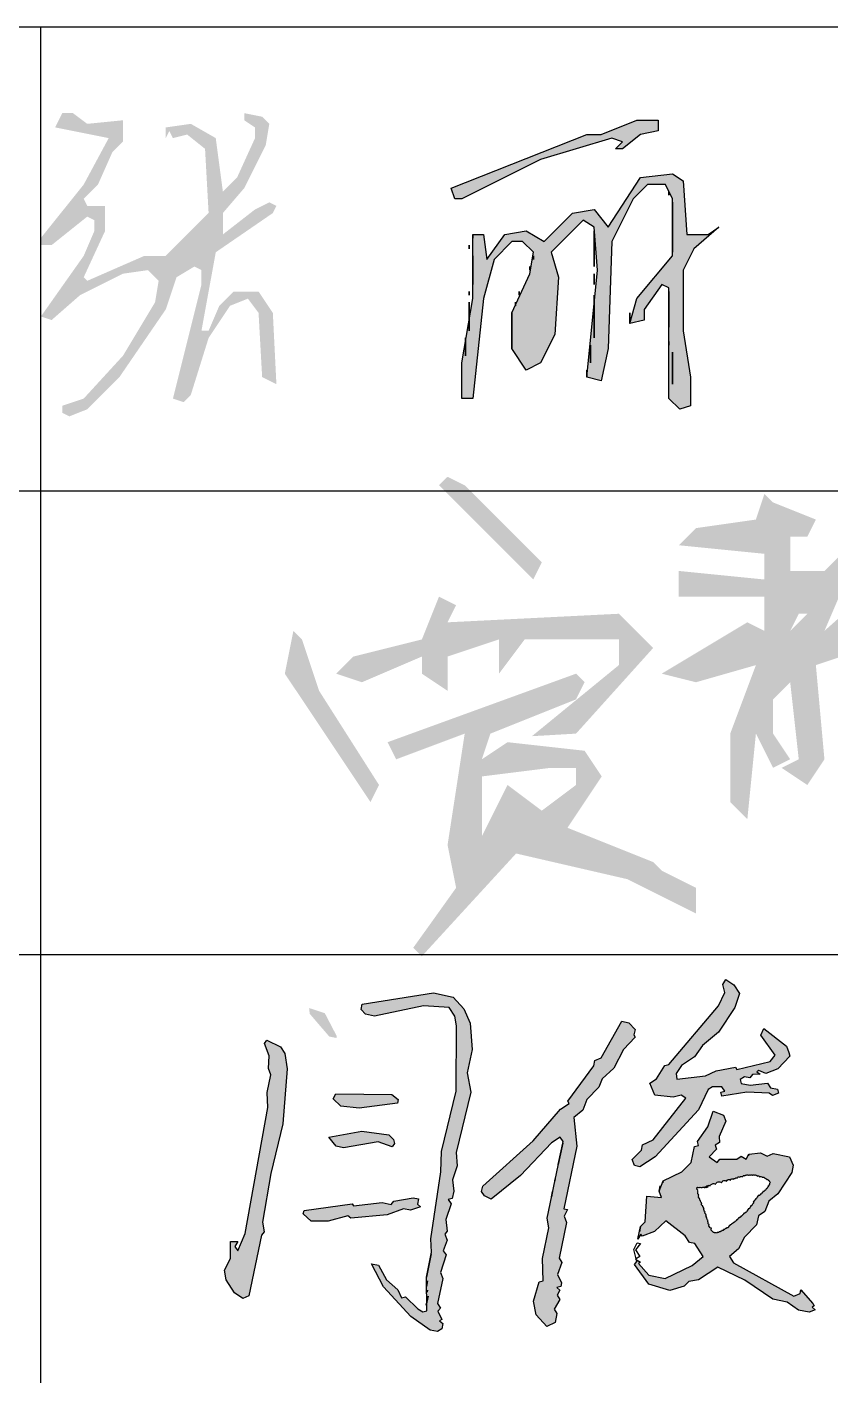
# Model space of a CAD drawing. Extents: x 4689302 to 7068445, y -422737 to 2032183.
# Drawn here: x 4693283 to 4694408, y -276477 to -274587 of the extents above; entities that cross this region are included whole.
import ezdxf

# ---------------------------------------------------------------- set-up
doc = ezdxf.new("R2010")
doc.units = 0
doc.header["$LTSCALE"] = 1000
doc.header["$MEASUREMENT"] = 0
doc.layers.get('0').update_dxf_attribs({"linetype": 'CONTINUOUS'})

msp = doc.modelspace()

# ---------------------------------------------------------------- hatches: boundary and pattern name
at = {"linetype": 'Continuous'}
h = msp.add_hatch(color=0, dxfattribs=at)
h.paths.add_polyline_path([(4693417.1, -274748.1), (4693417.1, -274718.1), (4693367.1, -274723.1), (4693347.1, -274708.1), (4693332.1, -274708.1), (4693322.1, -274728.1), (4693397.1, -274743.1), (4693362.1, -274808.1), (4693302.1, -274883.1), (4693302.1, -274893.1), (4693317.1, -274893.1), (4693367.1, -274853.1), (4693377.1, -274858.1), (4693377.1, -274873.1), (4693362.1, -274908.1), (4693302.1, -274993.1), (4693317.1, -274998.1), (4693357.1, -274963.1), (4693417.1, -274933.1), (4693452.1, -274928.1), (4693467.1, -274943.1), (4693462.1, -274973.1), (4693417.1, -275048.1), (4693362.1, -275108.1), (4693332.1, -275118.1), (4693332.1, -275128.1), (4693342.1, -275133.1), (4693367.1, -275123.1), (4693412.1, -275078.1), (4693477.1, -274983.1), (4693492.1, -274938.1), (4693517.1, -274923.1), (4693527.1, -274928.1), (4693527.1, -274948.1), (4693487.1, -275108.1), (4693502.1, -275113.1), (4693512.1, -275103.1), (4693537.1, -275023.1), (4693567.1, -274978.1), (4693592.1, -274968.1), (4693607.1, -274988.1), (4693612.1, -275078.1), (4693632.1, -275088.1), (4693627.1, -274988.1), (4693607.1, -274958.1), (4693572.1, -274958.1), (4693552.1, -274978.1), (4693537.1, -275013.1), (4693527.1, -275013.1), (4693547.1, -274903.1), (4693627.1, -274848.1), (4693632.1, -274838.1), (4693622.1, -274833.1), (4693602.1, -274843.1), (4693557.1, -274878.1), (4693557.1, -274848.1), (4693587.1, -274813.1), (4693617.1, -274753.1), (4693622.1, -274723.1), (4693612.1, -274713.1), (4693587.1, -274708.1), (4693587.1, -274718.1), (4693602.1, -274728.1), (4693602.1, -274743.1), (4693577.1, -274798.1), (4693557.1, -274818.1), (4693547.1, -274743.1), (4693512.1, -274723.1), (4693477.1, -274728.1), (4693477.1, -274743.1), (4693482.1, -274733.1), (4693487.1, -274743.1), (4693507.1, -274738.1), (4693532.1, -274758.1), (4693537.1, -274848.1), (4693477.1, -274908.1), (4693447.1, -274908.1), (4693367.1, -274943.1), (4693362.1, -274938.1), (4693392.1, -274873.1), (4693392.1, -274838.1), (4693367.1, -274838.1), (4693362.1, -274828.1), (4693382.1, -274808.1), (4693402.1, -274763.1)])
h.paths.add_polyline_path([(4694002.1, -274773.1), (4694102.1, -274743.1), (4694117.1, -274748.1), (4694107.1, -274758.1), (4694117.1, -274758.1), (4694142.1, -274738.1), (4694167.1, -274733.1), (4694167.1, -274718.1), (4694137.1, -274718.1), (4694087.1, -274738.1), (4694067.1, -274738.1), (4693877.1, -274813.1), (4693882.1, -274828.1), (4693892.1, -274828.1)])
h.paths.add_polyline_path([(4693937.1, -274913.1), (4693962.1, -274888.1), (4693977.1, -274888.1), (4693992.1, -274903.1), (4693987.1, -274933.1), (4693962.1, -274988.1), (4693962.1, -275038.1), (4693982.1, -275068.1), (4694002.1, -275058.1), (4694022.1, -275018.1), (4694027.1, -274938.1), (4694017.1, -274903.1), (4694062.1, -274858.1), (4694077.1, -274868.1), (4694082.1, -274928.1), (4694067.1, -275078.1), (4694087.1, -275083.1), (4694097.1, -275038.1), (4694102.1, -274888.1), (4694132.1, -274828.1), (4694152.1, -274808.1), (4694177.1, -274808.1), (4694187.1, -274828.1), (4694187.1, -274908.1), (4694137.1, -274968.1), (4694127.1, -275003.1), (4694147.1, -274998.1), (4694147.1, -274983.1), (4694172.1, -274948.1), (4694182.1, -274953.1), (4694182.1, -275108.1), (4694197.1, -275123.1), (4694212.1, -275118.1), (4694212.1, -275078.1), (4694202.1, -275013.1), (4694202.1, -274928.1), (4694217.1, -274898.1), (4694252.1, -274868.1), (4694237.1, -274878.1), (4694207.1, -274878.1), (4694202.1, -274803.1), (4694187.1, -274793.1), (4694142.1, -274798.1), (4694097.1, -274868.1), (4694077.1, -274843.1), (4694047.1, -274848.1), (4694007.1, -274888.1), (4693982.1, -274873.1), (4693952.1, -274878.1), (4693927.1, -274913.1), (4693922.1, -274878.1), (4693907.1, -274878.1), (4693907.1, -274883.1), (4693907.1, -274968.1), (4693892.1, -275058.1), (4693892.1, -275108.1), (4693907.1, -275108.1), (4693922.1, -274968.1)])
h.paths.add_polyline_path([(4694652.1, -274723.1), (4694687.1, -274713.1), (4694692.1, -274718.1), (4694672.1, -274753.1), (4694682.1, -274748.1), (4694742.1, -274688.1), (4694862.1, -274648.1), (4694867.1, -274638.1), (4694847.1, -274633.1), (4694837.1, -274643.1), (4694802.1, -274648.1), (4694747.1, -274673.1), (4694737.1, -274663.1), (4694757.1, -274623.1), (4694757.1, -274608.1), (4694747.1, -274603.1), (4694712.1, -274683.1), (4694632.1, -274723.1), (4694617.1, -274718.1), (4694607.1, -274673.1), (4694592.1, -274668.1), (4694592.1, -274703.1), (4694602.1, -274733.1), (4694537.1, -274763.1), (4694567.1, -274768.1), (4694577.1, -274758.1), (4694602.1, -274753.1), (4694622.1, -274783.1), (4694657.1, -274793.1), (4694612.1, -274843.1), (4694607.1, -274858.1), (4694492.1, -274963.1), (4694487.1, -274983.1), (4694527.1, -274988.1), (4694577.1, -274963.1), (4694632.1, -274923.1), (4694642.1, -274933.1), (4694642.1, -274963.1), (4694567.1, -275043.1), (4694567.1, -275053.1), (4694597.1, -275043.1), (4694652.1, -275048.1), (4694662.1, -275038.1), (4694662.1, -274968.1), (4694717.1, -274928.1), (4694742.1, -274928.1), (4694752.1, -274938.1), (4694752.1, -274958.1), (4694767.1, -274958.1), (4694777.1, -274938.1), (4694762.1, -274913.1), (4694702.1, -274918.1), (4694677.1, -274938.1), (4694662.1, -274938.1), (4694657.1, -274918.1), (4694702.1, -274888.1), (4694697.1, -274863.1), (4694687.1, -274853.1), (4694687.1, -274878.1), (4694677.1, -274888.1), (4694662.1, -274883.1), (4694662.1, -274848.1), (4694677.1, -274843.1), (4694657.1, -274818.1), (4694667.1, -274808.1), (4694667.1, -274793.1), (4694657.1, -274788.1), (4694662.1, -274773.1), (4694642.1, -274778.1), (4694622.1, -274748.1)])
h.paths.add_polyline_path([(4694842.1, -274793.1), (4694832.1, -274768.1), (4694837.1, -274743.1), (4694822.1, -274728.1), (4694817.1, -274773.1), (4694837.1, -274913.1), (4694832.1, -274963.1), (4694842.1, -275013.1), (4694842.1, -275123.1), (4694832.1, -275133.1), (4694797.1, -275138.1), (4694807.1, -275148.1), (4694857.1, -275148.1), (4694862.1, -275088.1), (4694862.1, -275053.1)])
h = msp.add_hatch(color=0)
h.dxf.hatch_style = 1
h.paths.add_polyline_path([(4693895.9, -275229.7), (4693871.9, -275217.7), (4693859.9, -275229.7), (4693991.9, -275361.7), (4694003.9, -275337.7)])
h = msp.add_hatch(color=0)
h.dxf.hatch_style = 1
h.paths.add_polyline_path([(4694387.9, -275277.7), (4694327.9, -275253.7), (4694315.9, -275241.7), (4694303.9, -275277.7), (4694219.9, -275289.7), (4694195.9, -275313.7), (4694315.9, -275325.7), (4694315.9, -275361.7), (4694195.9, -275349.7), (4694195.9, -275385.7), (4694315.9, -275385.7), (4694315.9, -275433.7), (4694291.9, -275421.7), (4694171.9, -275493.7), (4694219.9, -275505.7), (4694303.9, -275481.7), (4694267.9, -275577.7), (4694267.9, -275673.7), (4694291.9, -275697.7), (4694303.9, -275577.7), (4694327.9, -275625.7), (4694351.9, -275613.7), (4694327.9, -275577.7), (4694327.9, -275529.7), (4694351.9, -275505.7), (4694363.9, -275613.7), (4694339.9, -275625.7), (4694375.9, -275649.7), (4694399.9, -275613.7), (4694387.9, -275481.7), (4694459.9, -275457.7), (4694483.9, -275481.7), (4694507.9, -275469.7), (4694435.9, -275541.7), (4694459.9, -275565.7), (4694495.9, -275541.7), (4694507.9, -275685.7), (4694495.9, -275709.7), (4694471.9, -275661.7), (4694459.9, -275709.7), (4694495.9, -275757.7), (4694531.9, -275745.7), (4694531.9, -275553.7), (4694555.9, -275553.7), (4694603.9, -275505.7), (4694651.9, -275409.7), (4694759.9, -275385.7), (4694759.9, -275409.7), (4694723.9, -275397.7), (4694639.9, -275541.7), (4694663.9, -275553.7), (4694699.9, -275493.7), (4694747.9, -275457.7), (4694759.9, -275565.7), (4694807.9, -275565.7), (4694795.9, -275457.7), (4694843.9, -275469.7), (4694867.9, -275445.7), (4694903.9, -275445.7), (4694903.9, -275397.7), (4694855.9, -275313.7), (4694855.9, -275409.7), (4694843.9, -275433.7), (4694795.9, -275421.7), (4694795.9, -275373.7), (4694831.9, -275337.7), (4694819.9, -275313.7), (4694687.9, -275373.7), (4694615.9, -275337.7), (4694579.9, -275337.7), (4694519.9, -275373.7), (4694543.9, -275325.7), (4694471.9, -275313.7), (4694471.9, -275277.7), (4694399.9, -275349.7), (4694351.9, -275349.7), (4694351.9, -275301.7), (4694375.9, -275301.7)])
h.paths.add_polyline_path([(4694363.9, -275409.7), (4694375.9, -275409.7), (4694351.9, -275433.7)], flags=16)
h.paths.add_polyline_path([(4694435.9, -275349.7), (4694471.9, -275337.7), (4694507.9, -275337.7), (4694399.9, -275433.7)], flags=16)
h.paths.add_polyline_path([(4694495.9, -275433.7), (4694579.9, -275373.7), (4694615.9, -275373.7), (4694615.9, -275409.7), (4694543.9, -275529.7), (4694531.9, -275517.7), (4694567.9, -275469.7), (4694555.9, -275421.7)], flags=16)
h = msp.add_hatch(color=0)
h.dxf.hatch_style = 1
h.paths.add_polyline_path([(4693691.9, -275517.7), (4693667.9, -275445.7), (4693655.9, -275433.7), (4693643.9, -275493.7), (4693763.9, -275673.7), (4693775.9, -275649.7)])
h.paths.add_polyline_path([(4693835.9, -275469.7), (4693835.9, -275493.7), (4693871.9, -275517.7), (4693871.9, -275469.7), (4693943.9, -275445.7), (4693943.9, -275493.7), (4693979.9, -275445.7), (4694111.9, -275445.7), (4694111.9, -275481.7), (4693990.1, -275581.3), (4694051.9, -275577.7), (4694159.9, -275457.7), (4694111.9, -275409.7), (4693871.9, -275421.7), (4693883.9, -275397.7), (4693859.9, -275385.7), (4693835.9, -275445.7), (4693739.9, -275469.7), (4693715.9, -275493.7), (4693751.9, -275505.7)])
h.paths.add_polyline_path([(4694051.9, -275529.7), (4694063.9, -275505.7), (4694051.9, -275493.7), (4693787.9, -275589.7), (4693799.9, -275613.7), (4693895.9, -275577.7), (4693871.9, -275733.7), (4693883.9, -275793.7), (4693823.9, -275877.7), (4693835.9, -275889.7), (4693967.9, -275745.7), (4694123.9, -275781.7), (4694219.9, -275829.7), (4694219.9, -275793.7), (4694171.9, -275769.7), (4694159.9, -275757.7), (4694039.9, -275709.7), (4694087.9, -275637.7), (4694063.9, -275601.7), (4693955.9, -275589.7), (4693919.9, -275613.7), (4693931.9, -275577.7)])
h.paths.add_polyline_path([(4693919.9, -275637.7), (4694015.9, -275625.7), (4694051.9, -275625.7), (4694051.9, -275649.7), (4694003.9, -275685.7), (4693955.9, -275649.7), (4693919.9, -275721.7)], flags=16)
h = msp.add_hatch(color=256, dxfattribs=at)
h.paths.add_polyline_path([(4693647, -276047.4), (4693643.7, -276025.8), (4693637.7, -276016.7), (4693618.7, -276007.5), (4693615.2, -276012), (4693622, -276029.1), (4693620.9, -276047.2), (4693624.3, -276055.7), (4693619.1, -276080.8), (4693619.9, -276101.9), (4693588.3, -276278.4), (4693578, -276302.4), (4693574, -276296.3), (4693578.1, -276289.3), (4693567.6, -276289.7), (4693567.9, -276313.3), (4693559.2, -276329.8), (4693561.6, -276343.4), (4693573.5, -276361.6), (4693585, -276369.2), (4693593.5, -276365.8), (4693611.3, -276280.6), (4693614.9, -276276.1), (4693612.5, -276262.5), (4693624.1, -276194.3), (4693641.3, -276124.7)])
h.paths.add_polyline_path([(4693699.9, -275969.5), (4693677.9, -275962.3), (4693678.8, -275970.4), (4693706.1, -276002.2), (4693716.2, -276004.3), (4693716.7, -276001.8)])
h.paths.add_polyline_path([(4693838, -275959.2), (4693874.2, -275961.5), (4693882.1, -275973.6), (4693884.5, -275987.2), (4693883.7, -276078.6), (4693863.4, -276163.3), (4693862.6, -276191.9), (4693848.3, -276285.6), (4693849.6, -276304.2), (4693842.3, -276339.3), (4693842.9, -276386.5), (4693837.3, -276388), (4693830.3, -276383.9), (4693812.9, -276367.2), (4693807.4, -276368.6), (4693802, -276357), (4693786.5, -276343.3), (4693775.1, -276322.7), (4693765.1, -276320.6), (4693781.9, -276352.8), (4693820.2, -276394.8), (4693847.7, -276413.7), (4693857.7, -276415.8), (4693863.7, -276411.8), (4693865.3, -276404.3), (4693860.8, -276400.7), (4693863.8, -276398.7), (4693858.4, -276387.1), (4693862, -276382.7), (4693858, -276376.6), (4693865.3, -276341.5), (4693861.9, -276332.9), (4693869.7, -276308.4), (4693865.7, -276302.4), (4693871.3, -276287.8), (4693867.9, -276279.3), (4693871.5, -276274.8), (4693869.6, -276258.7), (4693876.8, -276236.7), (4693872.8, -276230.6), (4693878.4, -276229.2), (4693880.5, -276219.1), (4693878.6, -276203.1), (4693885.3, -276183.5), (4693884, -276164.9), (4693904.3, -276080.3), (4693899.5, -276053.1), (4693906.3, -276020.5), (4693903.6, -275983.4), (4693894.7, -275963.2), (4693879.8, -275947), (4693852.3, -275941.2), (4693752.2, -275956.9), (4693750.6, -275964.5), (4693757.1, -275971), (4693769.6, -275973.7)])
h.paths.add_polyline_path([(4693793.8, -276083.3), (4693715.5, -276082.6), (4693711.4, -276089.6), (4693722.4, -276099.8), (4693747.9, -276102.5), (4693801.7, -276095.4), (4693802.8, -276090.4)])
h.paths.add_polyline_path([(4693796.3, -276146.6), (4693789.8, -276140), (4693751.7, -276134.7), (4693705.4, -276143.3), (4693715.8, -276155.9), (4693725.9, -276158), (4693774.6, -276149.9), (4693794.2, -276156.6), (4693797.7, -276152.1)])
h.paths.add_polyline_path([(4693810, -276243.6), (4693820, -276245.7), (4693834.1, -276240.8), (4693829.6, -276237.3), (4693831.2, -276229.8), (4693823.7, -276228.2), (4693796.5, -276233), (4693793, -276237.5), (4693780.4, -276234.8), (4693740.2, -276239.5), (4693738.2, -276236.5), (4693670.9, -276245.9), (4693669.8, -276250.9), (4693680.8, -276261.1), (4693704.4, -276260.8), (4693732.1, -276253.5), (4693736.5, -276257), (4693787.3, -276252)])
h.paths.add_polyline_path([(4694083.6, -276073.3), (4694088.7, -276061.3), (4694104.9, -276046.4), (4694118.2, -276020.4), (4694134.9, -276002.9), (4694132.9, -275999.9), (4694134.5, -275992.4), (4694126, -275982.8), (4694116, -275980.7), (4694086.9, -276032.2), (4694078.4, -276035.6), (4694076.8, -276043.1), (4694040.2, -276093), (4694042.2, -276096), (4694030.1, -276104), (4693992, -276148.3), (4693921.2, -276212), (4693919.6, -276219.5), (4693923.6, -276225.5), (4693933.1, -276230.1), (4693974.1, -276196.9), (4694017.6, -276151), (4694029.7, -276143.1), (4694033.7, -276149.2), (4694011.2, -276256.9), (4694013.6, -276270.5), (4694004.7, -276313.1), (4694005.9, -276344.7), (4694000.4, -276346.2), (4693992.1, -276373.2), (4693995.9, -276392.4), (4694010.9, -276408.5), (4694022.5, -276403.1), (4694025.1, -276390.6), (4694021.1, -276384.5), (4694029.3, -276370.6), (4694025.3, -276364.5), (4694029.4, -276357.5), (4694024.9, -276353.9), (4694030.4, -276352.5), (4694031.5, -276347.5), (4694026.1, -276335.9), (4694032.2, -276318.9), (4694028.3, -276312.8), (4694038.7, -276262.7), (4694035.3, -276254.1), (4694039.9, -276244.6), (4694034.9, -276243.6), (4694053.2, -276155.9), (4694048.6, -276115.7), (4694061.2, -276105.2), (4694066.9, -276090.7)])
h.paths.add_polyline_path([(4694229.2, -276014.8), (4694251.4, -275995.9), (4694274.3, -275961.5), (4694281, -275942), (4694273.1, -275929.8), (4694261.6, -275922.2), (4694257.5, -275929.2), (4694260.5, -275940.3), (4694251.3, -275959.3), (4694181.8, -276041.5), (4694176.2, -276043), (4694164.5, -276061.4), (4694155.4, -276067.4), (4694162.3, -276084.5), (4694187.9, -276087.3), (4694199, -276084.3), (4694205.9, -276088.4), (4694159.8, -276146.8), (4694145.1, -276154.2), (4694143.6, -276161.7), (4694130.4, -276174.6), (4694133.8, -276183.2), (4694141.3, -276184.8), (4694162.6, -276170.9), (4694223.4, -276105.1), (4694237.2, -276076.6), (4694243.2, -276072.7), (4694256.3, -276072.8), (4694260.3, -276078.8), (4694254.7, -276080.3), (4694256.2, -276085.8), (4694291.4, -276080.1), (4694322.5, -276081.4), (4694327, -276084.9), (4694335.5, -276081.5), (4694334.1, -276076), (4694324.1, -276073.9), (4694320.1, -276067.8), (4694296, -276070.6), (4694283.4, -276068), (4694282, -276062.5), (4694288, -276058.5), (4694295.6, -276060.1), (4694299.1, -276055.6), (4694309.7, -276055.2), (4694305.2, -276051.6), (4694308.2, -276049.6), (4694317.7, -276054.2), (4694334.8, -276047.4), (4694351.6, -276029.9), (4694350.1, -276024.4), (4694346.7, -276015.8), (4694315.2, -275991), (4694310.6, -276000.5), (4694331, -276028.2), (4694323.9, -276037.2), (4694277.1, -276048.4), (4694275.1, -276045.3), (4694248, -276050.1), (4694233.3, -276057.5), (4694193.1, -276062.2), (4694192.2, -276054.2), (4694199.8, -276042.7), (4694218, -276030.8)])
h.paths.add_polyline_path([(4694252.2, -276142.5), (4694261.9, -276121), (4694258.5, -276112.5), (4694243.9, -276106.8), (4694236.7, -276128.8), (4694222, -276149.3), (4694223.4, -276154.8), (4694217.9, -276156.3), (4694213.2, -276178.9), (4694200, -276191.8), (4694173.8, -276204.6), (4694168.2, -276219.1), (4694171.6, -276227.7), (4694151, -276226), (4694148.7, -276262.1), (4694142.1, -276268.6), (4694140.6, -276276.1), (4694138.5, -276286.1), (4694142.5, -276279.2), (4694144.5, -276282.2), (4694161.6, -276275.3), (4694177.8, -276260.4), (4694204.8, -276281.7), (4694210.7, -276290.8), (4694218.2, -276292.4), (4694230.1, -276310.5), (4694214.5, -276323), (4694176.6, -276341.2), (4694154.1, -276336.5), (4694139.2, -276320.3), (4694142.2, -276318.3), (4694136.6, -276315.1), (4694137.2, -276317.3), (4694133.6, -276321.8), (4694154, -276349.5), (4694183.5, -276358.3), (4694203.2, -276352), (4694209.7, -276345.5), (4694223.3, -276343.1), (4694250.6, -276325.3), (4694288.6, -276343.7), (4694327.5, -276370.1), (4694347.6, -276374.3), (4694363.5, -276385.5), (4694378.6, -276388.6), (4694387.1, -276385.2), (4694382.6, -276381.7), (4694385.7, -276379.7), (4694383.7, -276376.6), (4694366.8, -276357.4), (4694366.3, -276359.9), (4694365.7, -276362.4), (4694357.2, -276365.9), (4694272.7, -276319.4), (4694266.8, -276310.4), (4694279.4, -276299.9), (4694288.1, -276283.4), (4694304.8, -276266), (4694307.4, -276253.5), (4694316.5, -276247.5), (4694322.2, -276233), (4694334.8, -276222.6), (4694354.2, -276192.6), (4694356.3, -276182.6), (4694350.8, -276171), (4694328.3, -276166.3), (4694319.7, -276169.7), (4694310.2, -276165.1), (4694294.1, -276167), (4694290.1, -276174), (4694283.1, -276169.9), (4694277, -276173.9), (4694253.4, -276174.2), (4694249.8, -276178.7), (4694238.4, -276171), (4694248.5, -276160.1), (4694247, -276154.5), (4694253.1, -276150.6)])
h.paths.add_polyline_path([(4694255.8, -276207.1, -0.520567), (4694262.8, -276204.9, -0.520567), (4694268.2, -276203.3, -0.520567), (4694272.6, -276202.2, -0.520567), (4694274.7, -276201.7, -0.520567), (4694277.4, -276200.6, -0.520567), (4694281.2, -276199.5, -0.520567), (4694283.9, -276199, -0.520567), (4694285.6, -276198.4, -0.520567), (4694288.3, -276197.3, -0.520567), (4694290.4, -276196.8, -0.520567), (4694293.7, -276196.8, -0.520567), (4694295.9, -276196.8, -0.520567), (4694299.1, -276196.8, -0.520567), (4694302.4, -276196.8, -0.520567), (4694304.5, -276196.8, -0.520567), (4694305.6, -276197.9, -0.520567), (4694308.9, -276199, -0.520567), (4694312.7, -276199.5, -0.520567), (4694316.5, -276201.1, -0.520567), (4694318.1, -276201.7, -0.520567), (4694319.2, -276202.8, -0.520567), (4694321.3, -276203.8, -0.520567), (4694323, -276205.5, -0.520567), (4694323, -276208.2, -0.520567), (4694321.9, -276210.3, -0.520567), (4694320.8, -276212, -0.520567), (4694319.7, -276214.1, -0.520567), (4694318.1, -276215.8, -0.520567), (4694315.9, -276217.9, -0.520567), (4694313.7, -276219.5, -0.520567), (4694312.1, -276221.2, -0.520567), (4694310, -276223.3, -0.520567), (4694307.2, -276225, -0.520567), (4694306.2, -276226, -0.520567), (4694305.1, -276227.7, -0.520567), (4694303.4, -276229.8, -0.520567), (4694301.8, -276231.5, -0.520567), (4694300.2, -276233.6, -0.520567), (4694298.6, -276237.4, -0.520567), (4694296.4, -276239.6, -0.520567), (4694295.3, -276241.7, -0.520567), (4694293.2, -276243.9, -0.520567), (4694292.1, -276245, -0.520567), (4694291, -276247.2, -0.520567), (4694288.8, -276248.8, -0.520567), (4694287.2, -276249.9, -0.520567), (4694286.1, -276251, -0.520567), (4694284.5, -276252.6, -0.520567), (4694282.9, -276254.2, -0.520567), (4694281.2, -276255.3, -0.520567), (4694279.6, -276256.4, -0.520567), (4694278.5, -276257.5, -0.520567), (4694276.9, -276259.1, -0.520567), (4694274.7, -276260.7, -0.520567), (4694273.1, -276262.3, -0.520567), (4694271.5, -276263.4, -0.520567), (4694269.8, -276264.5, -0.520567), (4694267.7, -276266.1, -0.520567), (4694266.6, -276267.2, -0.520567), (4694265.5, -276268.3, -0.520567), (4694262.8, -276270.5, -0.520567), (4694261.2, -276271, -0.520567), (4694258.5, -276272.6, -0.520567), (4694256.3, -276274.2, -0.520567), (4694254.7, -276274.8, -0.520567), (4694252.5, -276275.9, -0.520567), (4694250.3, -276276.4, -0.520567), (4694248.7, -276277, -0.520567), (4694247.1, -276277, -0.520567), (4694245.5, -276277, -0.520567), (4694243.3, -276275.3, -0.520567), (4694241.7, -276271, -0.520567), (4694238.4, -276265.6, -0.520567), (4694237.3, -276262.9, -0.520567), (4694236.8, -276260.2, -0.520567), (4694235.7, -276256.9, -0.520567), (4694234.6, -276255.3, -0.520567), (4694234.6, -276253.7, -0.520567), (4694234.1, -276251.5, -0.520567), (4694233, -276247.7, -0.520567), (4694231.4, -276245.5, -0.520567), (4694231.4, -276243.4, -0.520567), (4694230.8, -276241.7, -0.520567), (4694229.7, -276239.6, -0.520567), (4694228.1, -276235.3, -0.520567), (4694226.5, -276232.5, -0.520567), (4694225.4, -276229.8, -0.520567), (4694224.3, -276228.2, -0.520567), (4694223.8, -276225.5, -0.520567), (4694223.8, -276223.9, -0.520567), (4694222.7, -276222.3, -0.520567), (4694222.7, -276220.6, -0.520567), (4694222.7, -276219, -0.520567), (4694222.7, -276217.4, -0.520567), (4694221.6, -276215.8, -0.520567), (4694221.1, -276214.1, -0.520567), (4694223.2, -276214.1, -0.520567), (4694224.9, -276214.1, -0.520567), (4694227, -276214.1, -0.520567), (4694228.7, -276214.1, -0.435193), (4694231.5, -276213.7, -0.455955), (4694234.6, -276213, -0.520567), (4694240, -276211.4, -0.520567), (4694247.1, -276209.3, -0.520567)], flags=16)
h.paths.add_polyline_path([(4694620.5, -276107.1), (4694582.5, -276088.7), (4694576, -276082.1), (4694568, -276083), (4694561.5, -276076.4), (4694544, -276072.8), (4694549.8, -276094.9), (4694578.8, -276106.2), (4694585.3, -276112.8), (4694584.3, -276117.8), (4694606.8, -276122.5), (4694622, -276112.6)])
h.paths.add_polyline_path([(4694536.2, -276160.1), (4694519.2, -276153.9), (4694500.6, -276155.2), (4694508, -276169.9), (4694540, -276179.2), (4694541.9, -276195.3), (4694548.4, -276201.8), (4694557.1, -276185.4)])
h.paths.add_polyline_path([(4694577.5, -276262.9), (4694576, -276257.3), (4694585.1, -276251.4), (4694581.1, -276245.3), (4694589.2, -276244.4), (4694587.7, -276238.8), (4694593.3, -276237.4), (4694593.8, -276234.9), (4694584.8, -276227.8), (4694584.3, -276230.3), (4694583.8, -276232.8), (4694575.2, -276236.2), (4694545.3, -276266.6), (4694540.7, -276276.1), (4694525, -276288.5), (4694520.4, -276298), (4694485.1, -276316.8), (4694483.6, -276324.3), (4694487.5, -276330.4), (4694502, -276336), (4694525.2, -276325.2), (4694556.7, -276287.3), (4694554.7, -276284.2), (4694563.8, -276278.3), (4694562.3, -276272.8)])
h.paths.add_polyline_path([(4694714.7, -276069.2), (4694734.9, -276060.4), (4694788.7, -276053.3), (4694803.7, -276056.5), (4694827.8, -276053.7), (4694831.8, -276059.7), (4694833.9, -276049.7), (4694850.4, -276058.4), (4694858.9, -276054.9), (4694860, -276049.9), (4694842, -276035.7), (4694844, -276038.7), (4694838, -276042.7), (4694826.5, -276035.1), (4694795.4, -276033.8), (4694791.8, -276038.3), (4694769.3, -276033.6), (4694755.7, -276036), (4694751.7, -276029.9), (4694767.5, -276004.4), (4694772.2, -275981.9), (4694766.8, -275970.3), (4694752.8, -275962.1), (4694749.3, -275966.6), (4694746.5, -275992.2), (4694720.1, -276031.1), (4694714.5, -276032.6), (4694713, -276040.1), (4694670.1, -276057.3), (4694669.6, -276059.8), (4694668, -276067.3), (4694674, -276076.4), (4694641.1, -276108.8), (4694639, -276118.8), (4694630.9, -276119.7), (4694626.3, -276129.2), (4694635.8, -276133.8), (4694639.9, -276126.8), (4694644.9, -276127.9), (4694649, -276120.9), (4694654, -276121.9), (4694652.6, -276116.4), (4694675.7, -276105.6), (4694680.3, -276096.1), (4694698, -276086.7)])

# ---------------------------------------------------------------- linework, layer by layer
for p, q in [((4691802.1, -274587.3), (4702802.1, -274587.3)), ((4693302.1, -277837.3), (4693302.1, -274587.3)), ((4691802.1, -275237.3), (4697302.1, -275237.3)), ((4691802.1, -275887.3), (4697302.1, -275887.3))]:
    msp.add_line(p, q)
at = {"color": 0, "linetype": 'Continuous'}
for points in [[(4694167.1, -274718.1), (4694167.1, -274733.1), (4694142.1, -274738.1), (4694117.1, -274758.1), (4694107.1, -274758.1), (4694117.1, -274748.1), (4694102.1, -274743.1), (4694002.1, -274773.1), (4693892.1, -274828.1), (4693882.1, -274828.1), (4693877.1, -274813.1), (4694067.1, -274738.1), (4694087.1, -274738.1), (4694137.1, -274718.1), (4694167.1, -274718.1)], [(4694237.1, -274878.1), (4694252.1, -274868.1), (4694217.1, -274898.1), (4694202.1, -274928.1), (4694202.1, -275013.1), (4694212.1, -275078.1), (4694212.1, -275118.1), (4694197.1, -275123.1), (4694182.1, -275108.1), (4694182.1, -274953.1), (4694172.1, -274948.1), (4694147.1, -274983.1), (4694147.1, -274998.1), (4694127.1, -275003.1), (4694137.1, -274968.1), (4694187.1, -274908.1), (4694187.1, -274828.1), (4694177.1, -274808.1), (4694152.1, -274808.1), (4694132.1, -274828.1), (4694102.1, -274888.1), (4694097.1, -275038.1), (4694087.1, -275083.1), (4694067.1, -275078.1), (4694082.1, -274928.1), (4694077.1, -274868.1), (4694062.1, -274858.1), (4694017.1, -274903.1), (4694027.1, -274938.1), (4694022.1, -275018.1), (4694002.1, -275058.1), (4693982.1, -275068.1), (4693962.1, -275038.1), (4693962.1, -274988.1), (4693987.1, -274933.1), (4693992.1, -274903.1), (4693977.1, -274888.1), (4693962.1, -274888.1), (4693937.1, -274913.1), (4693922.1, -274968.1), (4693907.1, -275108.1), (4693892.1, -275108.1), (4693892.1, -275058.1), (4693907.1, -274968.1), (4693907.1, -274878.1), (4693922.1, -274878.1), (4693927.1, -274913.1), (4693952.1, -274878.1), (4693982.1, -274873.1), (4694007.1, -274888.1), (4694047.1, -274848.1), (4694077.1, -274843.1), (4694097.1, -274868.1), (4694142.1, -274798.1), (4694187.1, -274793.1), (4694202.1, -274803.1), (4694207.1, -274878.1), (4694237.1, -274878.1)], [(4694182.1, -274818.1), (4694182.1, -274823.1), (4694182.1, -274818.1)], [(4694187.1, -274833.1), (4694187.1, -274903.1), (4694187.1, -274833.1)], [(4694077.1, -274873.1), (4694077.1, -274923.1), (4694077.1, -274873.1)], [(4693902.1, -274893.1), (4693902.1, -274898.1), (4693902.1, -274893.1)], [(4693907.1, -274878.1), (4693907.1, -274883.1), (4693907.1, -274878.1)], [(4693907.1, -274908.1), (4693907.1, -274948.1), (4693907.1, -274908.1)], [(4693992.1, -274908.1), (4693992.1, -274913.1), (4693992.1, -274908.1)], [(4693987.1, -274923.1), (4693987.1, -274928.1), (4693987.1, -274923.1)], [(4694077.1, -274933.1), (4694077.1, -274948.1), (4694077.1, -274933.1)], [(4693902.1, -274958.1), (4693902.1, -274963.1), (4693902.1, -274958.1)], [(4693972.1, -274958.1), (4693972.1, -274963.1), (4693972.1, -274958.1)], [(4694077.1, -274963.1), (4694077.1, -275023.1), (4694077.1, -274963.1)], [(4694182.1, -274958.1), (4694182.1, -275008.1), (4694182.1, -274958.1)], [(4693902.1, -274973.1), (4693902.1, -275013.1), (4693902.1, -274973.1)], [(4693962.1, -274988.1), (4693962.1, -275038.1), (4693962.1, -274988.1)], [(4693967.1, -274973.1), (4693967.1, -274978.1), (4693967.1, -274973.1)], [(4694127.1, -274988.1), (4694127.1, -275003.1), (4694127.1, -274988.1)], [(4693897.1, -275023.1), (4693897.1, -275048.1), (4693897.1, -275023.1)], [(4694072.1, -275033.1), (4694072.1, -275058.1), (4694072.1, -275033.1)], [(4694182.1, -275028.1), (4694182.1, -275033.1), (4694182.1, -275028.1)], [(4694187.1, -275043.1), (4694187.1, -275088.1), (4694187.1, -275043.1)], [(4694067.1, -275068.1), (4694067.1, -275078.1), (4694067.1, -275068.1)]]:
    msp.add_lwpolyline(points, dxfattribs=at)
at = {"linetype": 'Continuous'}
for points in [[(4694350.1, -276024.4), (4694351.6, -276029.9), (4694334.8, -276047.4), (4694317.7, -276054.2), (4694308.2, -276049.6), (4694305.2, -276051.6), (4694309.7, -276055.2), (4694299.1, -276055.6), (4694295.6, -276060.1), (4694288, -276058.5), (4694282, -276062.5), (4694283.4, -276068), (4694296, -276070.6), (4694320.1, -276067.8), (4694324.1, -276073.9), (4694334.1, -276076), (4694335.5, -276081.5), (4694327, -276084.9), (4694322.5, -276081.4), (4694291.4, -276080.1), (4694256.2, -276085.8), (4694254.7, -276080.3), (4694260.3, -276078.8), (4694256.3, -276072.8), (4694243.2, -276072.7), (4694237.2, -276076.6), (4694223.4, -276105.1), (4694162.6, -276170.9), (4694141.3, -276184.8), (4694133.8, -276183.2), (4694130.4, -276174.6), (4694143.6, -276161.7), (4694145.1, -276154.2), (4694159.8, -276146.8), (4694205.9, -276088.4), (4694199, -276084.3), (4694187.9, -276087.3), (4694162.3, -276084.5), (4694155.4, -276067.4), (4694164.5, -276061.4), (4694176.2, -276043), (4694181.8, -276041.5), (4694251.3, -275959.3), (4694260.5, -275940.3), (4694257.5, -275929.2), (4694261.6, -275922.2), (4694273.1, -275929.8), (4694281, -275942), (4694274.3, -275961.5), (4694251.4, -275995.9), (4694229.2, -276014.8), (4694218, -276030.8), (4694199.8, -276042.7), (4694192.2, -276054.2), (4694193.1, -276062.2), (4694233.3, -276057.5), (4694248, -276050.1), (4694275.1, -276045.3), (4694277.1, -276048.4), (4694323.9, -276037.2), (4694331, -276028.2), (4694310.6, -276000.5), (4694315.2, -275991), (4694346.7, -276015.8), (4694350.1, -276024.4)], [(4693865.3, -276404.3), (4693863.7, -276411.8), (4693857.7, -276415.8), (4693847.7, -276413.7), (4693820.2, -276394.8), (4693781.9, -276352.8), (4693765.1, -276320.6), (4693775.1, -276322.7), (4693786.5, -276343.3), (4693802, -276357), (4693807.4, -276368.6), (4693812.9, -276367.2), (4693830.3, -276383.9), (4693837.3, -276388), (4693842.9, -276386.5), (4693842.3, -276339.3), (4693849.6, -276304.2), (4693848.3, -276285.6), (4693862.6, -276191.9), (4693863.4, -276163.3), (4693883.7, -276078.6), (4693884.5, -275987.2), (4693882.1, -275973.6), (4693874.2, -275961.5), (4693838, -275959.2), (4693769.6, -275973.7), (4693757.1, -275971), (4693750.6, -275964.5), (4693752.2, -275956.9), (4693852.3, -275941.2), (4693879.8, -275947), (4693894.7, -275963.2), (4693903.6, -275983.4), (4693906.3, -276020.5), (4693899.5, -276053.1), (4693904.3, -276080.3), (4693884, -276164.9), (4693885.3, -276183.5), (4693878.6, -276203.1), (4693880.5, -276219.1), (4693878.4, -276229.2), (4693872.8, -276230.6), (4693876.8, -276236.7), (4693869.6, -276258.7), (4693871.5, -276274.8), (4693867.9, -276279.3), (4693871.3, -276287.8), (4693865.7, -276302.4), (4693869.7, -276308.4), (4693861.9, -276332.9), (4693865.3, -276341.5), (4693858, -276376.6), (4693862, -276382.7), (4693858.4, -276387.1), (4693863.8, -276398.7), (4693860.8, -276400.7), (4693865.3, -276404.3)], [(4694134.5, -275992.4), (4694132.9, -275999.9), (4694134.9, -276002.9), (4694118.2, -276020.4), (4694104.9, -276046.4), (4694088.7, -276061.3), (4694083.6, -276073.3), (4694066.9, -276090.7), (4694061.2, -276105.2), (4694048.6, -276115.7), (4694053.2, -276155.9), (4694034.9, -276243.6), (4694039.9, -276244.6), (4694035.3, -276254.1), (4694038.7, -276262.7), (4694028.3, -276312.8), (4694032.2, -276318.9), (4694026.1, -276335.9), (4694031.5, -276347.5), (4694030.4, -276352.5), (4694024.9, -276353.9), (4694029.4, -276357.5), (4694025.3, -276364.5), (4694029.3, -276370.6), (4694021.1, -276384.5), (4694025.1, -276390.6), (4694022.5, -276403.1), (4694010.9, -276408.5), (4693995.9, -276392.4), (4693992.1, -276373.2), (4694000.4, -276346.2), (4694005.9, -276344.7), (4694004.7, -276313.1), (4694013.6, -276270.5), (4694011.2, -276256.9), (4694033.7, -276149.2), (4694029.7, -276143.1), (4694017.6, -276151), (4693974.1, -276196.9), (4693933.1, -276230.1), (4693923.6, -276225.5), (4693919.6, -276219.5), (4693921.2, -276212), (4693992, -276148.3), (4694030.1, -276104), (4694042.2, -276096), (4694040.2, -276093), (4694076.8, -276043.1), (4694078.4, -276035.6), (4694086.9, -276032.2), (4694116, -275980.7), (4694126, -275982.8), (4694134.5, -275992.4)], [(4693614.9, -276276.1), (4693611.3, -276280.6), (4693593.5, -276365.8), (4693585, -276369.2), (4693573.5, -276361.6), (4693561.6, -276343.4), (4693559.2, -276329.8), (4693567.9, -276313.3), (4693567.6, -276289.7), (4693578.1, -276289.3), (4693574, -276296.3), (4693578, -276302.4), (4693588.3, -276278.4), (4693619.9, -276101.9), (4693619.1, -276080.8), (4693624.3, -276055.7), (4693620.9, -276047.2), (4693622, -276029.1), (4693615.2, -276012), (4693618.7, -276007.5), (4693637.7, -276016.7), (4693643.7, -276025.8), (4693647, -276047.4), (4693641.3, -276124.7), (4693624.1, -276194.3), (4693612.5, -276262.5), (4693614.9, -276276.1)], [(4693802.8, -276090.4), (4693801.7, -276095.4), (4693747.9, -276102.5), (4693722.4, -276099.8), (4693711.4, -276089.6), (4693715.5, -276082.6), (4693793.8, -276083.3), (4693802.8, -276090.4)], [(4694383.7, -276376.6), (4694385.7, -276379.7), (4694382.6, -276381.7), (4694387.1, -276385.2), (4694378.6, -276388.6), (4694363.5, -276385.5), (4694347.6, -276374.3), (4694327.5, -276370.1), (4694288.6, -276343.7), (4694250.6, -276325.3), (4694223.3, -276343.1), (4694209.7, -276345.5), (4694203.2, -276352), (4694183.5, -276358.3), (4694154, -276349.5), (4694133.6, -276321.8), (4694137.2, -276317.3), (4694132.8, -276300.7), (4694137.4, -276291.2), (4694142.4, -276292.2), (4694135.3, -276301.2), (4694141.3, -276310.3), (4694135.2, -276314.2), (4694142.2, -276318.3), (4694139.2, -276320.3), (4694154.1, -276336.5), (4694176.6, -276341.2), (4694214.5, -276323), (4694230.1, -276310.5), (4694218.2, -276292.4), (4694210.7, -276290.8), (4694204.8, -276281.7), (4694177.8, -276260.4), (4694161.6, -276275.3), (4694144.5, -276282.2), (4694142.5, -276279.2), (4694138.5, -276286.1), (4694142.1, -276268.6), (4694148.7, -276262.1), (4694151, -276226), (4694171.6, -276227.7), (4694168.2, -276219.1), (4694173.8, -276204.6), (4694200, -276191.8), (4694213.2, -276178.9), (4694217.9, -276156.3), (4694223.4, -276154.8), (4694222, -276149.3), (4694236.7, -276128.8), (4694243.9, -276106.8), (4694258.5, -276112.5), (4694261.9, -276121), (4694252.2, -276142.5), (4694253.1, -276150.6), (4694247, -276154.5), (4694248.5, -276160.1), (4694238.4, -276171), (4694249.8, -276178.7), (4694253.4, -276174.2), (4694277, -276173.9), (4694283.1, -276169.9), (4694290.1, -276174), (4694294.1, -276167), (4694310.2, -276165.1), (4694319.7, -276169.7), (4694328.3, -276166.3), (4694350.8, -276171), (4694356.3, -276182.6), (4694354.2, -276192.6), (4694334.8, -276222.6), (4694322.2, -276233), (4694316.5, -276247.5), (4694307.4, -276253.5), (4694304.8, -276266), (4694288.1, -276283.4), (4694279.4, -276299.9), (4694266.8, -276310.4), (4694272.7, -276319.4), (4694357.2, -276365.9), (4694365.7, -276362.4), (4694366.8, -276357.4), (4694383.7, -276376.6)], [(4693796.3, -276146.6), (4693797.7, -276152.1), (4693794.2, -276156.6), (4693774.6, -276149.9), (4693725.9, -276158), (4693715.8, -276155.9), (4693705.4, -276143.3), (4693751.7, -276134.7), (4693789.8, -276140), (4693796.3, -276146.6)], [(4694033.2, -276151.7), (4694026.9, -276181.7), (4694033.2, -276151.7)], [(4694294.1, -276167), (4694293.6, -276169.5), (4694294.1, -276167)], [(4694022.7, -276201.8), (4694022.2, -276204.3), (4694022.7, -276201.8)], [(4694169.7, -276211.6), (4694168.2, -276219.1), (4694169.7, -276211.6)], [(4694173.8, -276204.6), (4694173.3, -276207.1), (4694173.8, -276204.6)], [(4693829.6, -276237.3), (4693834.1, -276240.8), (4693820, -276245.7), (4693810, -276243.6), (4693787.3, -276252), (4693736.5, -276257), (4693732.1, -276253.5), (4693704.4, -276260.8), (4693680.8, -276261.1), (4693669.8, -276250.9), (4693670.9, -276245.9), (4693738.2, -276236.5), (4693740.2, -276239.5), (4693780.4, -276234.8), (4693793, -276237.5), (4693796.5, -276233), (4693823.7, -276228.2), (4693831.2, -276229.8), (4693829.6, -276237.3)], [(4694019, -276219.3), (4694017.5, -276226.9), (4694019, -276219.3)], [(4694142.1, -276268.6), (4694140.6, -276276.1), (4694142.1, -276268.6)], [(4694139.5, -276281.1), (4694138.5, -276286.1), (4694139.5, -276281.1)], [(4693849.1, -276306.7), (4693842.3, -276339.3), (4693849.1, -276306.7)], [(4693843.7, -276344.8), (4693842.2, -276352.4), (4693843.7, -276344.8)], [(4693844.6, -276365.9), (4693841.9, -276378.5), (4693844.6, -276365.9)], [(4693843.6, -276357.9), (4693843.1, -276360.4), (4693843.6, -276357.9)], [(4694366.8, -276357.4), (4694366.3, -276359.9), (4694366.8, -276357.4)]]:
    msp.add_lwpolyline(points, dxfattribs=at)
msp.add_lwpolyline([(4694231.4, -276214.1, -0.520567), (4694234.6, -276213, -0.520567), (4694234.6, -276213, -0.520567), (4694240, -276211.4, -0.520567), (4694240, -276211.4, -0.520567), (4694247.1, -276209.3, -0.520567), (4694247.1, -276209.3, -0.520567), (4694255.8, -276207.1, -0.520567), (4694255.8, -276207.1, -0.520567), (4694262.8, -276204.9, -0.520567), (4694262.8, -276204.9, -0.520567), (4694268.2, -276203.3, -0.520567), (4694268.2, -276203.3, -0.520567), (4694272.6, -276202.2, -0.520567), (4694272.6, -276202.2, -0.520567), (4694274.7, -276201.7, -0.520567), (4694274.7, -276201.7, -0.520567), (4694277.4, -276200.6, -0.520567), (4694277.4, -276200.6, -0.520567), (4694281.2, -276199.5, -0.520567), (4694281.2, -276199.5, -0.520567), (4694283.9, -276199, -0.520567), (4694283.9, -276199, -0.520567), (4694285.6, -276198.4, -0.520567), (4694285.6, -276198.4, -0.520567), (4694288.3, -276197.3, -0.520567), (4694288.3, -276197.3, -0.520567), (4694290.4, -276196.8, -0.520567), (4694290.4, -276196.8, -0.520567), (4694293.7, -276196.8, -0.520567), (4694293.7, -276196.8, -0.520567), (4694295.9, -276196.8, -0.520567), (4694295.9, -276196.8, -0.520567), (4694299.1, -276196.8, -0.520567), (4694299.1, -276196.8, -0.520567), (4694302.4, -276196.8, -0.520567), (4694302.4, -276196.8, -0.520567), (4694304.5, -276196.8, -0.520567), (4694304.5, -276196.8, -0.520567), (4694305.6, -276197.9, -0.520567), (4694305.6, -276197.9, -0.520567), (4694308.9, -276199, -0.520567), (4694308.9, -276199, -0.520567), (4694312.7, -276199.5, -0.520567), (4694312.7, -276199.5, -0.520567), (4694316.5, -276201.1, -0.520567), (4694316.5, -276201.1, -0.520567), (4694318.1, -276201.7, -0.520567), (4694318.1, -276201.7, -0.520567), (4694319.2, -276202.8, -0.520567), (4694319.2, -276202.8, -0.520567), (4694321.3, -276203.8, -0.520567), (4694321.3, -276203.8, -0.520567), (4694323, -276205.5, -0.520567), (4694323, -276205.5, -0.520567), (4694323, -276208.2, -0.520567), (4694323, -276208.2, -0.520567), (4694321.9, -276210.3, -0.520567), (4694321.9, -276210.3, -0.520567), (4694320.8, -276212, -0.520567), (4694320.8, -276212, -0.520567), (4694319.7, -276214.1, -0.520567), (4694319.7, -276214.1, -0.520567), (4694318.1, -276215.8, -0.520567), (4694318.1, -276215.8, -0.520567), (4694315.9, -276217.9, -0.520567), (4694315.9, -276217.9, -0.520567), (4694313.7, -276219.5, -0.520567), (4694313.7, -276219.5, -0.520567), (4694312.1, -276221.2, -0.520567), (4694312.1, -276221.2, -0.520567), (4694310, -276223.3, -0.520567), (4694310, -276223.3, -0.520567), (4694307.2, -276225, -0.520567), (4694307.2, -276225, -0.520567), (4694306.2, -276226, -0.520567), (4694306.2, -276226, -0.520567), (4694305.1, -276227.7, -0.520567), (4694305.1, -276227.7, -0.520567), (4694303.4, -276229.8, -0.520567), (4694303.4, -276229.8, -0.520567), (4694301.8, -276231.5, -0.520567), (4694301.8, -276231.5, -0.520567), (4694300.2, -276233.6, -0.520567), (4694300.2, -276233.6, -0.520567), (4694298.6, -276237.4, -0.520567), (4694298.6, -276237.4, -0.520567), (4694296.4, -276239.6, -0.520567), (4694296.4, -276239.6, -0.520567), (4694295.3, -276241.7, -0.520567), (4694295.3, -276241.7, -0.520567), (4694293.2, -276243.9, -0.520567), (4694293.2, -276243.9, -0.520567), (4694292.1, -276245, -0.520567), (4694292.1, -276245, -0.520567), (4694291, -276247.2, -0.520567), (4694291, -276247.2, -0.520567), (4694288.8, -276248.8, -0.520567), (4694288.8, -276248.8, -0.520567), (4694287.2, -276249.9, -0.520567), (4694287.2, -276249.9, -0.520567), (4694286.1, -276251, -0.520567), (4694286.1, -276251, -0.520567), (4694284.5, -276252.6, -0.520567), (4694284.5, -276252.6, -0.520567), (4694282.9, -276254.2, -0.520567), (4694282.9, -276254.2, -0.520567), (4694281.2, -276255.3, -0.520567), (4694281.2, -276255.3, -0.520567), (4694279.6, -276256.4, -0.520567), (4694279.6, -276256.4, -0.520567), (4694278.5, -276257.5, -0.520567), (4694278.5, -276257.5, -0.520567), (4694276.9, -276259.1, -0.520567), (4694276.9, -276259.1, -0.520567), (4694274.7, -276260.7, -0.520567), (4694274.7, -276260.7, -0.520567), (4694273.1, -276262.3, -0.520567), (4694273.1, -276262.3, -0.520567), (4694271.5, -276263.4, -0.520567), (4694271.5, -276263.4, -0.520567), (4694269.8, -276264.5, -0.520567), (4694269.8, -276264.5, -0.520567), (4694267.7, -276266.1, -0.520567), (4694267.7, -276266.1, -0.520567), (4694266.6, -276267.2, -0.520567), (4694266.6, -276267.2, -0.520567), (4694265.5, -276268.3, -0.520567), (4694265.5, -276268.3, -0.520567), (4694262.8, -276270.5, -0.520567), (4694262.8, -276270.5, -0.520567), (4694261.2, -276271, -0.520567), (4694261.2, -276271, -0.520567), (4694258.5, -276272.6, -0.520567), (4694258.5, -276272.6, -0.520567), (4694256.3, -276274.2, -0.520567), (4694256.3, -276274.2, -0.520567), (4694254.7, -276274.8, -0.520567), (4694254.7, -276274.8, -0.520567), (4694252.5, -276275.9, -0.520567), (4694252.5, -276275.9, -0.520567), (4694250.3, -276276.4, -0.520567), (4694250.3, -276276.4, -0.520567), (4694248.7, -276277, -0.520567), (4694248.7, -276277, -0.520567), (4694247.1, -276277, -0.520567), (4694247.1, -276277, -0.520567), (4694245.5, -276277, -0.520567), (4694245.5, -276277, -0.520567), (4694243.3, -276275.3, -0.520567), (4694243.3, -276275.3, -0.520567), (4694241.7, -276271, -0.520567), (4694241.7, -276271, -0.520567), (4694238.4, -276265.6, -0.520567), (4694238.4, -276265.6, -0.520567), (4694237.3, -276262.9, -0.520567), (4694237.3, -276262.9, -0.520567), (4694236.8, -276260.2, -0.520567), (4694236.8, -276260.2, -0.520567), (4694235.7, -276256.9, -0.520567), (4694235.7, -276256.9, -0.520567), (4694234.6, -276255.3, -0.520567), (4694234.6, -276255.3, -0.520567), (4694234.6, -276253.7, -0.520567), (4694234.6, -276253.7, -0.520567), (4694234.1, -276251.5, -0.520567), (4694234.1, -276251.5, -0.520567), (4694233, -276247.7, -0.520567), (4694233, -276247.7, -0.520567), (4694231.4, -276245.5, -0.520567), (4694231.4, -276245.5, -0.520567), (4694231.4, -276243.4, -0.520567), (4694231.4, -276243.4, -0.520567), (4694230.8, -276241.7, -0.520567), (4694230.8, -276241.7, -0.520567), (4694229.7, -276239.6, -0.520567), (4694229.7, -276239.6, -0.520567), (4694228.1, -276235.3, -0.520567), (4694228.1, -276235.3, -0.520567), (4694226.5, -276232.5, -0.520567), (4694226.5, -276232.5, -0.520567), (4694225.4, -276229.8, -0.520567), (4694225.4, -276229.8, -0.520567), (4694224.3, -276228.2, -0.520567), (4694224.3, -276228.2, -0.520567), (4694223.8, -276225.5, -0.520567), (4694223.8, -276225.5, -0.520567), (4694223.8, -276223.9, -0.520567), (4694223.8, -276223.9, -0.520567), (4694222.7, -276222.3, -0.520567), (4694222.7, -276222.3, -0.520567), (4694222.7, -276220.6, -0.520567), (4694222.7, -276220.6, -0.520567), (4694222.7, -276219, -0.520567), (4694222.7, -276219, -0.520567), (4694222.7, -276217.4, -0.520567), (4694222.7, -276217.4, -0.520567), (4694221.6, -276215.8, -0.520567), (4694221.6, -276215.8, -0.520567), (4694221.1, -276214.1, -0.520567), (4694221.1, -276214.1, -0.520567), (4694223.2, -276214.1, -0.520567), (4694223.2, -276214.1, -0.520567), (4694224.9, -276214.1, -0.520567), (4694224.9, -276214.1, -0.520567), (4694227, -276214.1, -0.520567), (4694227, -276214.1, -0.520567), (4694228.7, -276214.1, -0.520567), (4694228.7, -276214.1, -0.520567), (4694231.9, -276214.1, -0.520567), (4694231.9, -276214.1, -0.520567), (4694234.1, -276214.1, -0.520567), (4694234.1, -276214.1, -0.520567), (4694236.2, -276213.6, -0.520567), (4694236.2, -276213.6, -0.520567), (4694237.3, -276212.5, -0.520567), (4694237.3, -276212.5, -0.520567), (4694237.3, -276212.5)], format="xyb", dxfattribs=at)

doc.saveas('drawing.dxf')
